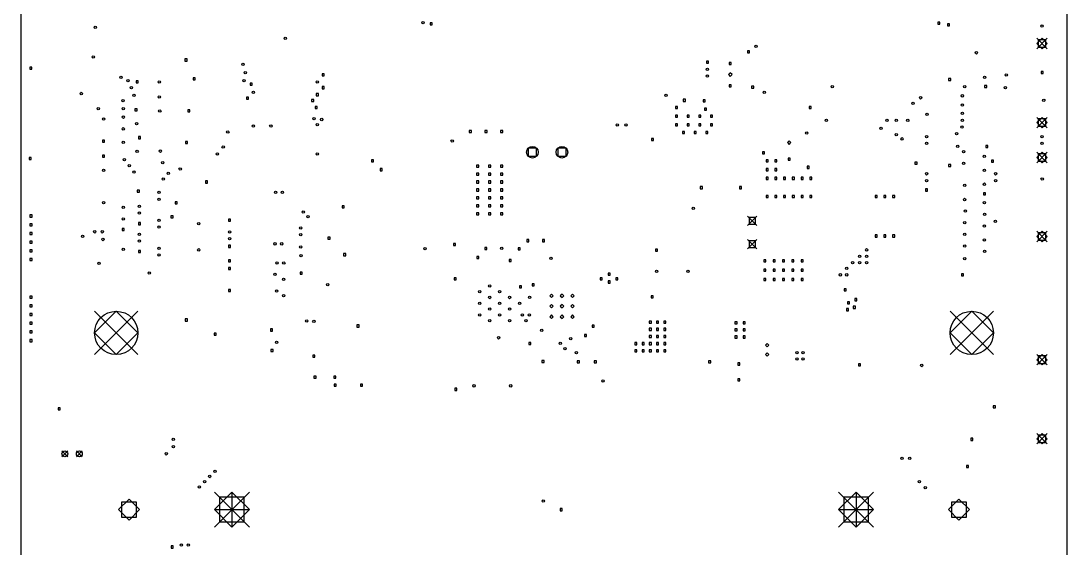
# Model space of a CAD drawing. Extents: x 56 to 177, y -369 to -58.
# Drawn here: x 60 to 150, y -193.8 to -148.5 of the extents above; entities that cross this region are included whole.
import ezdxf

# ---------------------------------------------------------------- set-up
doc = ezdxf.new("R2010")
doc.units = 0
doc.header["$MEASUREMENT"] = 0
doc.layers.add('BLACK', color=7, linetype='CONTINUOUS')

msp = doc.modelspace()

# ---------------------------------------------------------------- linework, layer by layer
at = {"layer": 'BLACK', "linetype": 'CONTINUOUS'}
for p, q in [((60, -58.5), (60, -232.8)), ((150, -232.8), (150, -64.2)), ((95.3898, -148.61), (95.2102, -148.61)), ((95.2102, -148.61), (95.2102, -148.79)), ((95.2102, -148.79), (95.3898, -148.79)), ((95.3898, -148.79), (95.3898, -148.61)), ((139.05, -148.56), (138.87, -148.56)), ((138.87, -148.56), (138.87, -148.74)), ((138.87, -148.74), (139.05, -148.74)), ((139.05, -148.74), (139.05, -148.56)), ((139.89, -148.71), (139.71, -148.71)), ((139.71, -148.71), (139.71, -148.89)), ((139.71, -148.89), (139.89, -148.89)), ((139.89, -148.89), (139.89, -148.71)), ((147.395, -149.95), (148.295, -150.85)), ((148.295, -149.95), (147.395, -150.85)), ((147.845, -149.95), (147.395, -150.4)), ((148.163, -150.082), (147.527, -150.082)), ((147.527, -150.082), (147.527, -150.718)), ((148.295, -150.4), (147.845, -149.95)), ((148.163, -150.718), (148.163, -150.082)), ((122.69, -151.019), (122.51, -151.019)), ((122.51, -151.019), (122.51, -151.198)), ((122.51, -151.198), (122.69, -151.198)), ((122.69, -151.198), (122.69, -151.019)), ((147.395, -150.4), (147.845, -150.85)), ((147.527, -150.718), (148.163, -150.718)), ((147.845, -150.85), (148.295, -150.4)), ((74.2898, -151.725), (74.1102, -151.725)), ((74.1102, -151.725), (74.1102, -151.905)), ((74.1102, -151.905), (74.2898, -151.905)), ((74.2898, -151.905), (74.2898, -151.725)), ((119.147, -151.913), (118.968, -151.913)), ((118.968, -151.913), (118.968, -152.092)), ((118.968, -152.092), (119.147, -152.092)), ((119.147, -152.092), (119.147, -151.913)), ((121.115, -152.03), (120.935, -152.03)), ((120.935, -152.03), (120.935, -152.21)), ((121.115, -152.21), (121.115, -152.03)), ((60.9438, -152.425), (60.7642, -152.425)), ((60.7642, -152.425), (60.7642, -152.605)), ((60.7642, -152.605), (60.9438, -152.605)), ((60.9438, -152.605), (60.9438, -152.425)), ((121.025, -152.925), (120.875, -153.075)), ((120.935, -152.21), (121.115, -152.21)), ((121.175, -153.075), (121.025, -152.925)), ((147.94, -152.81), (147.76, -152.81)), ((147.76, -152.81), (147.76, -152.99)), ((147.76, -152.99), (147.94, -152.99)), ((147.94, -152.99), (147.94, -152.81)), ((70.0898, -153.61), (69.9102, -153.61)), ((69.9102, -153.61), (69.9102, -153.79)), ((69.9102, -153.79), (70.0898, -153.79)), ((70.0898, -153.79), (70.0898, -153.61)), ((74.9898, -153.345), (74.8102, -153.345)), ((74.8102, -153.345), (74.8102, -153.525)), ((74.8102, -153.525), (74.9898, -153.525)), ((74.9898, -153.525), (74.9898, -153.345)), ((79.8898, -153.81), (79.7102, -153.81)), ((79.7102, -153.81), (79.7102, -153.99)), ((79.8898, -153.99), (79.8898, -153.81)), ((86.0898, -153.01), (85.9102, -153.01)), ((85.9102, -153.01), (85.9102, -153.19)), ((85.9102, -153.19), (86.0898, -153.19)), ((86.0898, -153.19), (86.0898, -153.01)), ((120.875, -153.075), (121.025, -153.225)), ((121.025, -153.225), (121.175, -153.075)), ((139.99, -153.41), (139.81, -153.41)), ((139.81, -153.41), (139.81, -153.59)), ((139.81, -153.59), (139.99, -153.59)), ((139.99, -153.59), (139.99, -153.41)), ((79.7102, -153.99), (79.8898, -153.99)), ((85.5898, -154.71), (85.4102, -154.71)), ((85.4102, -154.71), (85.4102, -154.89)), ((85.5898, -154.89), (85.5898, -154.71)), ((86.0898, -154.11), (85.9102, -154.11)), ((85.9102, -154.11), (85.9102, -154.29)), ((85.9102, -154.29), (86.0898, -154.29)), ((86.0898, -154.29), (86.0898, -154.11)), ((121.115, -153.94), (120.935, -153.94)), ((120.935, -153.94), (120.935, -154.12)), ((120.935, -154.12), (121.115, -154.12)), ((121.115, -154.12), (121.115, -153.94)), ((123.04, -154.058), (122.86, -154.058)), ((122.86, -154.058), (122.86, -154.237)), ((122.86, -154.237), (123.04, -154.237)), ((123.04, -154.237), (123.04, -154.058)), ((143.09, -154.01), (142.91, -154.01)), ((142.91, -154.01), (142.91, -154.19)), ((142.91, -154.19), (143.09, -154.19)), ((143.09, -154.19), (143.09, -154.01)), ((79.5898, -155.01), (79.4102, -155.01)), ((79.4102, -155.01), (79.4102, -155.19)), ((79.4102, -155.19), (79.5898, -155.19)), ((79.5898, -155.19), (79.5898, -155.01)), ((85.1898, -155.21), (85.0102, -155.21)), ((85.0102, -155.21), (85.0102, -155.39)), ((85.0102, -155.39), (85.1898, -155.39)), ((85.1898, -155.39), (85.1898, -155.21)), ((85.4102, -154.89), (85.5898, -154.89)), ((117.165, -155.195), (116.985, -155.195)), ((116.985, -155.195), (116.985, -155.375)), ((116.985, -155.375), (117.165, -155.375)), ((117.165, -155.375), (117.165, -155.195)), ((118.865, -155.245), (118.685, -155.245)), ((118.685, -155.245), (118.685, -155.425)), ((118.685, -155.425), (118.865, -155.425)), ((118.865, -155.425), (118.865, -155.245)), ((69.9898, -156.01), (69.8102, -156.01)), ((69.8102, -156.01), (69.8102, -156.19)), ((69.8102, -156.19), (69.9898, -156.19)), ((69.9898, -156.19), (69.9898, -156.01)), ((74.5248, -156.11), (74.3452, -156.11)), ((74.3452, -156.11), (74.3452, -156.29)), ((74.3452, -156.29), (74.5248, -156.29)), ((74.5248, -156.29), (74.5248, -156.11)), ((85.4898, -155.81), (85.3102, -155.81)), ((85.3102, -155.81), (85.3102, -155.99)), ((85.3102, -155.99), (85.4898, -155.99)), ((85.4898, -155.99), (85.4898, -155.81)), ((116.49, -155.81), (116.31, -155.81)), ((116.31, -155.81), (116.31, -155.99)), ((116.31, -155.99), (116.49, -155.99)), ((116.49, -156.56), (116.31, -156.56)), ((116.31, -156.56), (116.31, -156.74)), ((116.49, -155.99), (116.49, -155.81)), ((116.49, -156.74), (116.49, -156.56)), ((117.49, -156.56), (117.31, -156.56)), ((117.31, -156.56), (117.31, -156.74)), ((117.49, -156.74), (117.49, -156.56)), ((118.49, -156.56), (118.31, -156.56)), ((118.31, -156.56), (118.31, -156.74)), ((118.49, -156.74), (118.49, -156.56)), ((118.99, -155.96), (118.81, -155.96)), ((118.81, -155.96), (118.81, -156.14)), ((118.81, -156.14), (118.99, -156.14)), ((118.99, -156.14), (118.99, -155.96)), ((119.49, -156.56), (119.31, -156.56)), ((119.31, -156.56), (119.31, -156.74)), ((119.49, -156.74), (119.49, -156.56)), ((127.977, -155.81), (127.798, -155.81)), ((127.798, -155.81), (127.798, -155.99)), ((127.798, -155.99), (127.977, -155.99)), ((127.977, -155.99), (127.977, -155.81)), ((116.31, -156.74), (116.49, -156.74)), ((116.49, -157.31), (116.31, -157.31)), ((116.31, -157.31), (116.31, -157.49)), ((116.31, -157.49), (116.49, -157.49)), ((116.49, -157.49), (116.49, -157.31)), ((117.31, -156.74), (117.49, -156.74)), ((117.49, -157.31), (117.31, -157.31)), ((117.31, -157.31), (117.31, -157.49)), ((117.31, -157.49), (117.49, -157.49)), ((117.49, -157.49), (117.49, -157.31)), ((118.31, -156.74), (118.49, -156.74)), ((118.49, -157.31), (118.31, -157.31)), ((118.31, -157.31), (118.31, -157.49)), ((118.31, -157.49), (118.49, -157.49)), ((118.49, -157.49), (118.49, -157.31)), ((119.31, -156.74), (119.49, -156.74)), ((119.49, -157.31), (119.31, -157.31)), ((119.31, -157.31), (119.31, -157.49)), ((119.31, -157.49), (119.49, -157.49)), ((119.49, -157.49), (119.49, -157.31)), ((147.395, -156.75), (148.295, -157.65)), ((148.295, -156.75), (147.395, -157.65)), ((147.845, -156.75), (147.395, -157.2)), ((147.395, -157.2), (147.845, -157.65)), ((148.163, -156.882), (147.527, -156.882)), ((147.527, -156.882), (147.527, -157.518)), ((148.295, -157.2), (147.845, -156.75)), ((147.845, -157.65), (148.295, -157.2)), ((148.163, -157.518), (148.163, -156.882)), ((98.7498, -157.882), (98.5702, -157.882)), ((98.5702, -157.882), (98.5702, -158.061)), ((98.5702, -158.061), (98.7498, -158.061)), ((98.7498, -158.061), (98.7498, -157.882)), ((100.1, -157.882), (99.9202, -157.882)), ((99.9202, -157.882), (99.9202, -158.061)), ((99.9202, -158.061), (100.1, -158.061)), ((100.1, -158.061), (100.1, -157.882)), ((101.45, -157.882), (101.27, -157.882)), ((101.27, -157.882), (101.27, -158.061)), ((101.27, -158.061), (101.45, -158.061)), ((101.45, -158.061), (101.45, -157.882)), ((117.09, -157.96), (116.91, -157.96)), ((116.91, -157.96), (116.91, -158.14)), ((116.91, -158.14), (117.09, -158.14)), ((117.09, -158.14), (117.09, -157.96)), ((118.09, -157.96), (117.91, -157.96)), ((117.91, -157.96), (117.91, -158.14)), ((117.91, -158.14), (118.09, -158.14)), ((118.09, -158.14), (118.09, -157.96)), ((119.09, -157.96), (118.91, -157.96)), ((118.91, -157.96), (118.91, -158.14)), ((118.91, -158.14), (119.09, -158.14)), ((119.09, -158.14), (119.09, -157.96)), ((147.527, -157.518), (148.163, -157.518)), ((67.1998, -158.71), (67.0202, -158.71)), ((67.0202, -158.71), (67.0202, -158.89)), ((67.0202, -158.89), (67.1998, -158.89)), ((67.1998, -158.89), (67.1998, -158.71)), ((70.2898, -158.41), (70.1102, -158.41)), ((70.1102, -158.41), (70.1102, -158.59)), ((70.1102, -158.59), (70.2898, -158.59)), ((70.2898, -158.59), (70.2898, -158.41)), ((74.3428, -158.823), (74.1632, -158.823)), ((74.1632, -158.823), (74.1632, -159.003)), ((74.1632, -159.003), (74.3428, -159.003)), ((74.3428, -159.003), (74.3428, -158.823)), ((114.427, -158.577), (114.247, -158.577)), ((114.247, -158.577), (114.247, -158.757)), ((114.247, -158.757), (114.427, -158.757)), ((114.427, -158.757), (114.427, -158.577)), ((126.097, -158.776), (125.947, -158.926)), ((125.947, -158.926), (126.097, -159.076)), ((126.247, -158.926), (126.097, -158.776)), ((126.097, -159.076), (126.247, -158.926)), ((143.19, -159.167), (143.01, -159.167)), ((143.01, -159.167), (143.01, -159.346)), ((143.19, -159.346), (143.19, -159.167)), ((60.8898, -160.195), (60.7102, -160.195)), ((60.7102, -160.195), (60.7102, -160.375)), ((60.8898, -160.375), (60.8898, -160.195)), ((67.1998, -160.01), (67.0202, -160.01)), ((67.0202, -160.01), (67.0202, -160.19)), ((67.0202, -160.19), (67.1998, -160.19)), ((67.1998, -160.19), (67.1998, -160.01)), ((104.359, -159.396), (103.652, -159.396)), ((103.652, -159.396), (103.652, -160.104)), ((103.652, -160.104), (104.359, -160.104)), ((104.359, -160.104), (104.359, -159.396)), ((106.899, -159.396), (106.192, -159.396)), ((106.192, -159.396), (106.192, -160.104)), ((106.192, -160.104), (106.899, -160.104)), ((106.899, -160.104), (106.899, -159.396)), ((123.965, -159.723), (123.785, -159.723)), ((123.785, -159.723), (123.785, -159.902)), ((123.785, -159.902), (123.965, -159.902)), ((123.965, -159.902), (123.965, -159.723)), ((143.01, -159.346), (143.19, -159.346)), ((147.395, -159.75), (148.295, -160.65)), ((148.295, -159.75), (147.395, -160.65)), ((147.845, -159.75), (147.395, -160.2)), ((147.395, -160.2), (147.845, -160.65)), ((148.163, -159.882), (147.527, -159.882)), ((147.527, -159.882), (147.527, -160.518)), ((148.295, -160.2), (147.845, -159.75)), ((147.845, -160.65), (148.295, -160.2)), ((148.163, -160.518), (148.163, -159.882)), ((60.7102, -160.375), (60.8898, -160.375)), ((90.3398, -160.41), (90.1602, -160.41)), ((90.1602, -160.41), (90.1602, -160.59)), ((90.1602, -160.59), (90.3398, -160.59)), ((90.3398, -160.59), (90.3398, -160.41)), ((99.3851, -160.86), (99.2055, -160.86)), ((99.2055, -160.86), (99.2055, -161.04)), ((99.2055, -161.04), (99.3851, -161.04)), ((99.3851, -161.04), (99.3851, -160.86)), ((100.417, -160.86), (100.238, -160.86)), ((100.238, -160.86), (100.238, -161.04)), ((100.238, -161.04), (100.417, -161.04)), ((100.417, -161.04), (100.417, -160.86)), ((101.45, -160.86), (101.27, -160.86)), ((101.27, -160.86), (101.27, -161.04)), ((101.27, -161.04), (101.45, -161.04)), ((101.45, -161.04), (101.45, -160.86)), ((124.29, -160.41), (124.11, -160.41)), ((124.11, -160.41), (124.11, -160.59)), ((124.11, -160.59), (124.29, -160.59)), ((124.29, -160.59), (124.29, -160.41)), ((125.04, -160.41), (124.86, -160.41)), ((124.86, -160.41), (124.86, -160.59)), ((124.86, -160.59), (125.04, -160.59)), ((125.04, -160.59), (125.04, -160.41)), ((126.187, -160.261), (126.007, -160.261)), ((126.007, -160.261), (126.007, -160.441)), ((126.007, -160.441), (126.187, -160.441)), ((126.187, -160.441), (126.187, -160.261)), ((127.807, -160.961), (127.627, -160.961)), ((127.627, -160.961), (127.627, -161.141)), ((127.807, -161.141), (127.807, -160.961)), ((137.09, -160.61), (136.91, -160.61)), ((136.91, -160.61), (136.91, -160.79)), ((136.91, -160.79), (137.09, -160.79)), ((137.09, -160.79), (137.09, -160.61)), ((139.99, -160.81), (139.81, -160.81)), ((139.81, -160.81), (139.81, -160.99)), ((139.81, -160.99), (139.99, -160.99)), ((139.99, -160.99), (139.99, -160.81)), ((143.68, -160.43), (143.5, -160.43)), ((143.5, -160.43), (143.5, -160.61)), ((143.5, -160.61), (143.68, -160.61)), ((143.68, -160.61), (143.68, -160.43)), ((147.527, -160.518), (148.163, -160.518)), ((91.0898, -161.16), (90.9102, -161.16)), ((90.9102, -161.16), (90.9102, -161.34)), ((90.9102, -161.34), (91.0898, -161.34)), ((91.0898, -161.34), (91.0898, -161.16)), ((99.3851, -161.544), (99.2055, -161.544)), ((99.2055, -161.544), (99.2055, -161.723)), ((99.2055, -161.723), (99.3851, -161.723)), ((99.3851, -161.723), (99.3851, -161.544)), ((100.417, -161.544), (100.238, -161.544)), ((100.238, -161.544), (100.238, -161.723)), ((100.238, -161.723), (100.417, -161.723)), ((100.417, -161.723), (100.417, -161.544)), ((101.45, -161.544), (101.27, -161.544)), ((101.27, -161.544), (101.27, -161.723)), ((101.27, -161.723), (101.45, -161.723)), ((101.45, -161.723), (101.45, -161.544)), ((124.29, -161.16), (124.11, -161.16)), ((124.11, -161.16), (124.11, -161.34)), ((124.11, -161.34), (124.29, -161.34)), ((124.29, -161.91), (124.11, -161.91)), ((124.11, -161.91), (124.11, -162.09)), ((124.29, -161.91), (124.11, -161.91)), ((124.11, -161.91), (124.11, -162.09)), ((124.29, -161.34), (124.29, -161.16)), ((124.29, -162.09), (124.29, -161.91)), ((124.29, -162.09), (124.29, -161.91)), ((125.04, -161.16), (124.86, -161.16)), ((124.86, -161.16), (124.86, -161.34)), ((124.86, -161.34), (125.04, -161.34)), ((125.04, -161.91), (124.86, -161.91)), ((124.86, -161.91), (124.86, -162.09)), ((125.04, -161.91), (124.86, -161.91)), ((124.86, -161.91), (124.86, -162.09)), ((125.04, -161.34), (125.04, -161.16)), ((125.04, -162.09), (125.04, -161.91)), ((125.04, -162.09), (125.04, -161.91)), ((125.79, -161.91), (125.61, -161.91)), ((125.61, -161.91), (125.61, -162.09)), ((125.79, -162.09), (125.79, -161.91)), ((126.54, -161.91), (126.36, -161.91)), ((126.36, -161.91), (126.36, -162.09)), ((126.54, -162.09), (126.54, -161.91)), ((127.29, -161.91), (127.11, -161.91)), ((127.11, -161.91), (127.11, -162.09)), ((127.29, -162.09), (127.29, -161.91)), ((127.627, -161.141), (127.807, -161.141)), ((128.04, -161.91), (127.86, -161.91)), ((127.86, -161.91), (127.86, -162.09)), ((128.04, -162.09), (128.04, -161.91)), ((76.0648, -162.225), (75.8852, -162.225)), ((75.8852, -162.225), (75.8852, -162.405)), ((75.8852, -162.405), (76.0648, -162.405)), ((76.0648, -162.405), (76.0648, -162.225)), ((99.3851, -162.227), (99.2055, -162.227)), ((99.2055, -162.227), (99.2055, -162.406)), ((99.2055, -162.406), (99.3851, -162.406)), ((99.3851, -162.406), (99.3851, -162.227)), ((100.417, -162.227), (100.238, -162.227)), ((100.238, -162.227), (100.238, -162.406)), ((100.238, -162.406), (100.417, -162.406)), ((100.417, -162.406), (100.417, -162.227)), ((101.45, -162.227), (101.27, -162.227)), ((101.27, -162.227), (101.27, -162.406)), ((101.27, -162.406), (101.45, -162.406)), ((101.45, -162.406), (101.45, -162.227)), ((118.627, -162.71), (118.447, -162.71)), ((118.447, -162.71), (118.447, -162.89)), ((118.447, -162.89), (118.627, -162.89)), ((118.627, -162.89), (118.627, -162.71)), ((121.99, -162.71), (121.81, -162.71)), ((121.81, -162.71), (121.81, -162.89)), ((121.81, -162.89), (121.99, -162.89)), ((121.99, -162.89), (121.99, -162.71)), ((124.11, -162.09), (124.29, -162.09)), ((124.11, -162.09), (124.29, -162.09)), ((124.86, -162.09), (125.04, -162.09)), ((124.86, -162.09), (125.04, -162.09)), ((125.61, -162.09), (125.79, -162.09)), ((126.36, -162.09), (126.54, -162.09)), ((127.11, -162.09), (127.29, -162.09)), ((127.86, -162.09), (128.04, -162.09)), ((70.1898, -163.01), (70.0102, -163.01)), ((70.0102, -163.01), (70.0102, -163.19)), ((70.0102, -163.19), (70.1898, -163.19)), ((70.1898, -163.19), (70.1898, -163.01)), ((99.3851, -162.91), (99.2055, -162.91)), ((99.2055, -162.91), (99.2055, -163.09)), ((99.2055, -163.09), (99.3851, -163.09)), ((99.3851, -163.594), (99.2055, -163.594)), ((99.2055, -163.594), (99.2055, -163.773)), ((99.2055, -163.773), (99.3851, -163.773)), ((99.3851, -163.09), (99.3851, -162.91)), ((99.3851, -163.773), (99.3851, -163.594)), ((100.417, -162.91), (100.238, -162.91)), ((100.238, -162.91), (100.238, -163.09)), ((100.238, -163.09), (100.417, -163.09)), ((100.417, -163.594), (100.238, -163.594)), ((100.238, -163.594), (100.238, -163.773)), ((100.238, -163.773), (100.417, -163.773)), ((100.417, -163.09), (100.417, -162.91)), ((100.417, -163.773), (100.417, -163.594)), ((101.45, -162.91), (101.27, -162.91)), ((101.27, -162.91), (101.27, -163.09)), ((101.27, -163.09), (101.45, -163.09)), ((101.45, -163.594), (101.27, -163.594)), ((101.27, -163.594), (101.27, -163.773)), ((101.27, -163.773), (101.45, -163.773)), ((101.45, -163.09), (101.45, -162.91)), ((101.45, -163.773), (101.45, -163.594)), ((124.29, -163.472), (124.11, -163.472)), ((124.11, -163.472), (124.11, -163.651)), ((124.11, -163.651), (124.29, -163.651)), ((124.29, -163.651), (124.29, -163.472)), ((125.04, -163.472), (124.86, -163.472)), ((124.86, -163.472), (124.86, -163.651)), ((124.86, -163.651), (125.04, -163.651)), ((125.04, -163.651), (125.04, -163.472)), ((125.79, -163.472), (125.61, -163.472)), ((125.61, -163.472), (125.61, -163.651)), ((125.61, -163.651), (125.79, -163.651)), ((125.79, -163.651), (125.79, -163.472)), ((126.54, -163.472), (126.36, -163.472)), ((126.36, -163.472), (126.36, -163.651)), ((126.36, -163.651), (126.54, -163.651)), ((126.54, -163.651), (126.54, -163.472)), ((127.29, -163.472), (127.11, -163.472)), ((127.11, -163.472), (127.11, -163.651)), ((127.11, -163.651), (127.29, -163.651)), ((127.29, -163.651), (127.29, -163.472)), ((128.04, -163.472), (127.86, -163.472)), ((127.86, -163.472), (127.86, -163.651)), ((127.86, -163.651), (128.04, -163.651)), ((128.04, -163.651), (128.04, -163.472)), ((133.672, -163.47), (133.493, -163.47)), ((133.493, -163.47), (133.493, -163.65)), ((133.493, -163.65), (133.672, -163.65)), ((133.672, -163.65), (133.672, -163.47)), ((134.422, -163.47), (134.243, -163.47)), ((134.243, -163.47), (134.243, -163.65)), ((134.243, -163.65), (134.422, -163.65)), ((134.422, -163.65), (134.422, -163.47)), ((135.172, -163.47), (134.993, -163.47)), ((134.993, -163.47), (134.993, -163.65)), ((134.993, -163.65), (135.172, -163.65)), ((135.172, -163.65), (135.172, -163.47)), ((137.99, -162.91), (137.81, -162.91)), ((137.81, -162.91), (137.81, -163.09)), ((137.81, -163.09), (137.99, -163.09)), ((137.99, -163.09), (137.99, -162.91)), ((142.99, -163.235), (142.81, -163.235)), ((142.81, -163.235), (142.81, -163.414)), ((142.81, -163.414), (142.99, -163.414)), ((142.99, -163.414), (142.99, -163.235)), ((73.4548, -164.01), (73.2752, -164.01)), ((73.2752, -164.01), (73.2752, -164.19)), ((73.2752, -164.19), (73.4548, -164.19)), ((73.4548, -164.19), (73.4548, -164.01)), ((87.8198, -164.35), (87.6402, -164.35)), ((87.6402, -164.35), (87.6402, -164.53)), ((87.6402, -164.53), (87.8198, -164.53)), ((87.8198, -164.53), (87.8198, -164.35)), ((99.3851, -164.277), (99.2055, -164.277)), ((99.2055, -164.277), (99.2055, -164.456)), ((99.2055, -164.456), (99.3851, -164.456)), ((99.3851, -164.456), (99.3851, -164.277)), ((100.417, -164.277), (100.238, -164.277)), ((100.238, -164.277), (100.238, -164.456)), ((100.238, -164.456), (100.417, -164.456)), ((100.417, -164.456), (100.417, -164.277)), ((101.45, -164.277), (101.27, -164.277)), ((101.27, -164.277), (101.27, -164.456)), ((101.27, -164.456), (101.45, -164.456)), ((101.45, -164.456), (101.45, -164.277)), ((60.9598, -165.148), (60.7802, -165.148)), ((60.7802, -165.148), (60.7802, -165.327)), ((60.7802, -165.327), (60.9598, -165.327)), ((60.9598, -165.327), (60.9598, -165.148)), ((73.0898, -165.21), (72.9102, -165.21)), ((72.9102, -165.21), (72.9102, -165.39)), ((72.9102, -165.39), (73.0898, -165.39)), ((73.0898, -165.39), (73.0898, -165.21)), ((78.0398, -165.51), (77.8602, -165.51)), ((77.8602, -165.51), (77.8602, -165.69)), ((78.0398, -165.69), (78.0398, -165.51)), ((99.3851, -164.96), (99.2055, -164.96)), ((99.2055, -164.96), (99.2055, -165.14)), ((99.2055, -165.14), (99.3851, -165.14)), ((99.3851, -165.14), (99.3851, -164.96)), ((100.417, -164.96), (100.238, -164.96)), ((100.238, -164.96), (100.238, -165.14)), ((100.238, -165.14), (100.417, -165.14)), ((100.417, -165.14), (100.417, -164.96)), ((101.45, -164.96), (101.27, -164.96)), ((101.27, -164.96), (101.27, -165.14)), ((101.27, -165.14), (101.45, -165.14)), ((101.45, -165.14), (101.45, -164.96)), ((122.52, -165.26), (123.32, -166.06)), ((123.32, -165.26), (122.52, -166.06)), ((123.203, -165.377), (122.637, -165.377)), ((122.637, -165.377), (122.637, -165.943)), ((123.203, -165.943), (123.203, -165.377)), ((60.9598, -165.898), (60.7802, -165.898)), ((60.7802, -165.898), (60.7802, -166.077)), ((60.7802, -166.077), (60.9598, -166.077)), ((60.9598, -166.077), (60.9598, -165.898)), ((68.8898, -166.31), (68.7102, -166.31)), ((68.7102, -166.31), (68.7102, -166.49)), ((68.7102, -166.49), (68.8898, -166.49)), ((68.8898, -166.49), (68.8898, -166.31)), ((70.2898, -165.81), (70.1102, -165.81)), ((70.1102, -165.81), (70.1102, -165.99)), ((70.1102, -165.99), (70.2898, -165.99)), ((70.2898, -165.99), (70.2898, -165.81)), ((77.8602, -165.69), (78.0398, -165.69)), ((122.637, -165.943), (123.203, -165.943)), ((60.9598, -166.648), (60.7802, -166.648)), ((60.7802, -166.648), (60.7802, -166.827)), ((60.7802, -166.827), (60.9598, -166.827)), ((60.9598, -167.398), (60.7802, -167.398)), ((60.7802, -167.398), (60.7802, -167.577)), ((60.9598, -166.827), (60.9598, -166.648)), ((60.9598, -167.577), (60.9598, -167.398)), ((86.5898, -167.06), (86.4102, -167.06)), ((86.4102, -167.06), (86.4102, -167.24)), ((86.4102, -167.24), (86.5898, -167.24)), ((86.5898, -167.24), (86.5898, -167.06)), ((103.69, -167.273), (103.51, -167.273)), ((103.51, -167.273), (103.51, -167.452)), ((103.69, -167.452), (103.69, -167.273)), ((105.04, -167.273), (104.86, -167.273)), ((104.86, -167.273), (104.86, -167.452)), ((105.04, -167.452), (105.04, -167.273)), ((122.52, -167.26), (123.32, -168.06)), ((123.32, -167.26), (122.52, -168.06)), ((123.203, -167.377), (122.637, -167.377)), ((122.637, -167.377), (122.637, -167.943)), ((123.203, -167.943), (123.203, -167.377)), ((133.672, -166.87), (133.493, -166.87)), ((133.493, -166.87), (133.493, -167.05)), ((133.493, -167.05), (133.672, -167.05)), ((133.672, -167.05), (133.672, -166.87)), ((134.422, -166.87), (134.243, -166.87)), ((134.243, -166.87), (134.243, -167.05)), ((134.243, -167.05), (134.422, -167.05)), ((134.422, -167.05), (134.422, -166.87)), ((135.172, -166.87), (134.993, -166.87)), ((134.993, -166.87), (134.993, -167.05)), ((134.993, -167.05), (135.172, -167.05)), ((135.172, -167.05), (135.172, -166.87)), ((147.395, -166.55), (148.295, -167.45)), ((148.295, -166.55), (147.395, -167.45)), ((147.845, -166.55), (147.395, -167)), ((147.395, -167), (147.845, -167.45)), ((148.163, -166.682), (147.527, -166.682)), ((147.527, -166.682), (147.527, -167.318)), ((147.527, -167.318), (148.163, -167.318)), ((148.295, -167), (147.845, -166.55)), ((147.845, -167.45), (148.295, -167)), ((148.163, -167.318), (148.163, -166.682)), ((60.7802, -167.577), (60.9598, -167.577)), ((60.9598, -168.148), (60.7802, -168.148)), ((60.7802, -168.148), (60.7802, -168.327)), ((60.9598, -168.327), (60.9598, -168.148)), ((70.2898, -168.21), (70.1102, -168.21)), ((70.1102, -168.21), (70.1102, -168.39)), ((70.2898, -168.39), (70.2898, -168.21)), ((78.0398, -167.76), (77.8602, -167.76)), ((77.8602, -167.76), (77.8602, -167.94)), ((77.8602, -167.94), (78.0398, -167.94)), ((78.0398, -167.94), (78.0398, -167.76)), ((97.3802, -167.61), (97.2006, -167.61)), ((97.2006, -167.61), (97.2006, -167.79)), ((97.2006, -167.79), (97.3802, -167.79)), ((97.3802, -167.79), (97.3802, -167.61)), ((100.09, -167.939), (99.9102, -167.939)), ((99.9102, -167.939), (99.9102, -168.118)), ((99.9102, -168.118), (100.09, -168.118)), ((100.09, -168.118), (100.09, -167.939)), ((102.96, -167.973), (102.78, -167.973)), ((102.78, -167.973), (102.78, -168.152)), ((102.78, -168.152), (102.96, -168.152)), ((102.96, -168.152), (102.96, -167.973)), ((103.51, -167.452), (103.69, -167.452)), ((104.86, -167.452), (105.04, -167.452)), ((114.777, -168.097), (114.597, -168.097)), ((114.597, -168.097), (114.597, -168.277)), ((114.597, -168.277), (114.777, -168.277)), ((114.777, -168.277), (114.777, -168.097)), ((122.637, -167.943), (123.203, -167.943)), ((60.7802, -168.327), (60.9598, -168.327)), ((60.9598, -168.898), (60.7802, -168.898)), ((60.7802, -168.898), (60.7802, -169.077)), ((60.7802, -169.077), (60.9598, -169.077)), ((60.9598, -169.077), (60.9598, -168.898)), ((70.1102, -168.39), (70.2898, -168.39)), ((78.0398, -169.01), (77.8602, -169.01)), ((77.8602, -169.01), (77.8602, -169.19)), ((77.8602, -169.19), (78.0398, -169.19)), ((78.0398, -169.19), (78.0398, -169.01)), ((87.9398, -168.473), (87.7602, -168.473)), ((87.7602, -168.473), (87.7602, -168.652)), ((87.7602, -168.652), (87.9398, -168.652)), ((87.9398, -168.652), (87.9398, -168.473)), ((99.3898, -168.71), (99.2102, -168.71)), ((99.2102, -168.71), (99.2102, -168.89)), ((99.2102, -168.89), (99.3898, -168.89)), ((99.3898, -168.89), (99.3898, -168.71)), ((102.175, -168.973), (101.995, -168.973)), ((101.995, -168.973), (101.995, -169.152)), ((101.995, -169.152), (102.175, -169.152)), ((102.175, -169.152), (102.175, -168.973)), ((124.09, -169.01), (123.91, -169.01)), ((123.91, -169.01), (123.91, -169.19)), ((123.91, -169.19), (124.09, -169.19)), ((124.09, -169.19), (124.09, -169.01)), ((124.89, -169.01), (124.71, -169.01)), ((124.71, -169.01), (124.71, -169.19)), ((124.71, -169.19), (124.89, -169.19)), ((124.89, -169.19), (124.89, -169.01)), ((125.69, -169.01), (125.51, -169.01)), ((125.51, -169.01), (125.51, -169.19)), ((125.51, -169.19), (125.69, -169.19)), ((125.69, -169.19), (125.69, -169.01)), ((126.49, -169.01), (126.31, -169.01)), ((126.31, -169.01), (126.31, -169.19)), ((126.31, -169.19), (126.49, -169.19)), ((126.49, -169.19), (126.49, -169.01)), ((127.29, -169.01), (127.11, -169.01)), ((127.11, -169.01), (127.11, -169.19)), ((127.11, -169.19), (127.29, -169.19)), ((127.29, -169.19), (127.29, -169.01)), ((78.0398, -169.66), (77.8602, -169.66)), ((77.8602, -169.66), (77.8602, -169.84)), ((77.8602, -169.84), (78.0398, -169.84)), ((78.0398, -169.84), (78.0398, -169.66)), ((84.1898, -170.06), (84.0102, -170.06)), ((84.0102, -170.06), (84.0102, -170.24)), ((84.1898, -170.24), (84.1898, -170.06)), ((124.09, -169.81), (123.91, -169.81)), ((123.91, -169.81), (123.91, -169.99)), ((123.91, -169.99), (124.09, -169.99)), ((124.09, -169.99), (124.09, -169.81)), ((124.89, -169.81), (124.71, -169.81)), ((124.71, -169.81), (124.71, -169.99)), ((124.71, -169.99), (124.89, -169.99)), ((124.89, -169.99), (124.89, -169.81)), ((125.69, -169.81), (125.51, -169.81)), ((125.51, -169.81), (125.51, -169.99)), ((125.51, -169.99), (125.69, -169.99)), ((125.69, -169.99), (125.69, -169.81)), ((126.49, -169.81), (126.31, -169.81)), ((126.31, -169.81), (126.31, -169.99)), ((126.31, -169.99), (126.49, -169.99)), ((126.49, -169.99), (126.49, -169.81)), ((127.29, -169.81), (127.11, -169.81)), ((127.11, -169.81), (127.11, -169.99)), ((127.11, -169.99), (127.29, -169.99)), ((127.29, -169.99), (127.29, -169.81)), ((84.0102, -170.24), (84.1898, -170.24)), ((97.4398, -170.56), (97.2602, -170.56)), ((97.2602, -170.56), (97.2602, -170.74)), ((97.2602, -170.74), (97.4398, -170.74)), ((97.4398, -170.74), (97.4398, -170.56)), ((110.015, -170.56), (109.835, -170.56)), ((109.835, -170.56), (109.835, -170.74)), ((109.835, -170.74), (110.015, -170.74)), ((110.015, -170.74), (110.015, -170.56)), ((110.69, -170.155), (110.51, -170.155)), ((110.51, -170.155), (110.51, -170.335)), ((110.51, -170.335), (110.69, -170.335)), ((110.69, -170.83), (110.51, -170.83)), ((110.51, -170.83), (110.51, -171.01)), ((110.69, -170.335), (110.69, -170.155)), ((110.69, -171.01), (110.69, -170.83)), ((111.365, -170.56), (111.185, -170.56)), ((111.185, -170.56), (111.185, -170.74)), ((111.185, -170.74), (111.365, -170.74)), ((111.365, -170.74), (111.365, -170.56)), ((124.09, -170.61), (123.91, -170.61)), ((123.91, -170.61), (123.91, -170.79)), ((123.91, -170.79), (124.09, -170.79)), ((124.09, -170.79), (124.09, -170.61)), ((124.89, -170.61), (124.71, -170.61)), ((124.71, -170.61), (124.71, -170.79)), ((124.71, -170.79), (124.89, -170.79)), ((124.89, -170.79), (124.89, -170.61)), ((125.69, -170.61), (125.51, -170.61)), ((125.51, -170.61), (125.51, -170.79)), ((125.51, -170.79), (125.69, -170.79)), ((125.69, -170.79), (125.69, -170.61)), ((126.49, -170.61), (126.31, -170.61)), ((126.31, -170.61), (126.31, -170.79)), ((126.31, -170.79), (126.49, -170.79)), ((126.49, -170.79), (126.49, -170.61)), ((127.29, -170.61), (127.11, -170.61)), ((127.11, -170.61), (127.11, -170.79)), ((127.11, -170.79), (127.29, -170.79)), ((127.29, -170.79), (127.29, -170.61)), ((141.09, -170.21), (140.91, -170.21)), ((140.91, -170.21), (140.91, -170.39)), ((140.91, -170.39), (141.09, -170.39)), ((141.09, -170.39), (141.09, -170.21)), ((78.0398, -171.56), (77.8602, -171.56)), ((77.8602, -171.56), (77.8602, -171.74)), ((77.8602, -171.74), (78.0398, -171.74)), ((78.0398, -171.74), (78.0398, -171.56)), ((103.07, -171.248), (102.89, -171.248)), ((102.89, -171.248), (102.89, -171.427)), ((102.89, -171.427), (103.07, -171.427)), ((103.07, -171.427), (103.07, -171.248)), ((104.165, -171.065), (103.985, -171.065)), ((103.985, -171.065), (103.985, -171.245)), ((103.985, -171.245), (104.165, -171.245)), ((104.165, -171.245), (104.165, -171.065)), ((110.51, -171.01), (110.69, -171.01)), ((130.99, -171.51), (130.81, -171.51)), ((130.81, -171.51), (130.81, -171.69)), ((130.81, -171.69), (130.99, -171.69)), ((130.99, -171.69), (130.99, -171.51)), ((60.9598, -172.123), (60.7802, -172.123)), ((60.7802, -172.123), (60.7802, -172.302)), ((60.7802, -172.302), (60.9598, -172.302)), ((60.9598, -172.302), (60.9598, -172.123)), ((105.65, -171.95), (105.5, -172.1)), ((105.5, -172.1), (105.65, -172.25)), ((105.8, -172.1), (105.65, -171.95)), ((105.65, -172.25), (105.8, -172.1)), ((106.55, -171.95), (106.4, -172.1)), ((106.4, -172.1), (106.55, -172.25)), ((106.7, -172.1), (106.55, -171.95)), ((106.55, -172.25), (106.7, -172.1)), ((107.45, -171.95), (107.3, -172.1)), ((107.3, -172.1), (107.45, -172.25)), ((107.6, -172.1), (107.45, -171.95)), ((107.45, -172.25), (107.6, -172.1)), ((114.39, -172.11), (114.21, -172.11)), ((114.21, -172.11), (114.21, -172.29)), ((114.21, -172.29), (114.39, -172.29)), ((114.39, -172.29), (114.39, -172.11)), ((131.29, -172.61), (131.11, -172.61)), ((131.11, -172.61), (131.11, -172.79)), ((131.11, -172.79), (131.29, -172.79)), ((131.29, -172.79), (131.29, -172.61)), ((131.915, -172.348), (131.735, -172.348)), ((131.735, -172.348), (131.735, -172.527)), ((131.735, -172.527), (131.915, -172.527)), ((131.915, -172.527), (131.915, -172.348)), ((60.9598, -172.873), (60.7802, -172.873)), ((60.7802, -172.873), (60.7802, -173.052)), ((60.7802, -173.052), (60.9598, -173.052)), ((60.9598, -173.623), (60.7802, -173.623)), ((60.7802, -173.623), (60.7802, -173.802)), ((60.9598, -173.052), (60.9598, -172.873)), ((60.9598, -173.802), (60.9598, -173.623)), ((66.335, -173.435), (70.065, -177.165)), ((70.065, -173.435), (66.335, -177.165)), ((68.2, -173.435), (66.335, -175.3)), ((70.065, -175.3), (68.2, -173.435)), ((105.65, -172.85), (105.5, -173)), ((105.5, -173), (105.65, -173.15)), ((105.8, -173), (105.65, -172.85)), ((105.65, -173.15), (105.8, -173)), ((106.55, -172.85), (106.4, -173)), ((106.4, -173), (106.55, -173.15)), ((106.7, -173), (106.55, -172.85)), ((106.55, -173.15), (106.7, -173)), ((107.45, -172.85), (107.3, -173)), ((107.3, -173), (107.45, -173.15)), ((107.6, -173), (107.45, -172.85)), ((107.45, -173.15), (107.6, -173)), ((131.19, -173.21), (131.01, -173.21)), ((131.01, -173.21), (131.01, -173.39)), ((131.01, -173.39), (131.19, -173.39)), ((131.19, -173.39), (131.19, -173.21)), ((131.788, -173.008), (131.608, -173.008)), ((131.608, -173.008), (131.608, -173.188)), ((131.608, -173.188), (131.788, -173.188)), ((131.788, -173.188), (131.788, -173.008)), ((139.935, -173.435), (143.665, -177.165)), ((143.665, -173.435), (139.935, -177.165)), ((141.8, -173.435), (139.935, -175.3)), ((143.665, -175.3), (141.8, -173.435)), ((60.7802, -173.802), (60.9598, -173.802)), ((60.9598, -174.373), (60.7802, -174.373)), ((60.7802, -174.373), (60.7802, -174.552)), ((60.7802, -174.552), (60.9598, -174.552)), ((60.9598, -174.552), (60.9598, -174.373)), ((74.3214, -174.098), (74.1418, -174.098)), ((74.1418, -174.098), (74.1418, -174.277)), ((74.1418, -174.277), (74.3214, -174.277)), ((74.3214, -174.277), (74.3214, -174.098)), ((105.65, -173.75), (105.5, -173.9)), ((105.5, -173.9), (105.65, -174.05)), ((105.8, -173.9), (105.65, -173.75)), ((105.65, -174.05), (105.8, -173.9)), ((106.55, -173.75), (106.4, -173.9)), ((106.4, -173.9), (106.55, -174.05)), ((106.7, -173.9), (106.55, -173.75)), ((106.55, -174.05), (106.7, -173.9)), ((107.45, -173.75), (107.3, -173.9)), ((107.3, -173.9), (107.45, -174.05)), ((107.6, -173.9), (107.45, -173.75)), ((107.45, -174.05), (107.6, -173.9)), ((114.235, -174.275), (114.055, -174.275)), ((114.055, -174.275), (114.055, -174.455)), ((114.055, -174.455), (114.235, -174.455)), ((114.235, -174.455), (114.235, -174.275)), ((114.855, -174.275), (114.675, -174.275)), ((114.675, -174.275), (114.675, -174.455)), ((114.675, -174.455), (114.855, -174.455)), ((114.855, -174.455), (114.855, -174.275)), ((115.475, -174.275), (115.295, -174.275)), ((115.295, -174.275), (115.295, -174.455)), ((115.295, -174.455), (115.475, -174.455)), ((115.475, -174.455), (115.475, -174.275)), ((121.605, -174.335), (121.425, -174.335)), ((121.425, -174.335), (121.425, -174.515)), ((121.425, -174.515), (121.605, -174.515)), ((121.605, -174.515), (121.605, -174.335)), ((122.305, -174.335), (122.125, -174.335)), ((122.125, -174.335), (122.125, -174.515)), ((122.125, -174.515), (122.305, -174.515)), ((122.305, -174.515), (122.305, -174.335)), ((60.9598, -175.123), (60.7802, -175.123)), ((60.7802, -175.123), (60.7802, -175.302)), ((60.7802, -175.302), (60.9598, -175.302)), ((60.9598, -175.302), (60.9598, -175.123)), ((66.335, -175.3), (68.2, -177.165)), ((68.2, -177.165), (70.065, -175.3)), ((76.8023, -175.323), (76.6227, -175.323)), ((76.6227, -175.323), (76.6227, -175.502)), ((76.8023, -175.502), (76.8023, -175.323)), ((81.6398, -174.96), (81.4602, -174.96)), ((81.4602, -174.96), (81.4602, -175.14)), ((81.4602, -175.14), (81.6398, -175.14)), ((81.6398, -175.14), (81.6398, -174.96)), ((89.0898, -174.61), (88.9102, -174.61)), ((88.9102, -174.61), (88.9102, -174.79)), ((88.9102, -174.79), (89.0898, -174.79)), ((89.0898, -174.79), (89.0898, -174.61)), ((108.655, -175.423), (108.475, -175.423)), ((108.475, -175.423), (108.475, -175.602)), ((108.655, -175.602), (108.655, -175.423)), ((109.33, -174.63), (109.15, -174.63)), ((109.15, -174.63), (109.15, -174.81)), ((109.15, -174.81), (109.33, -174.81)), ((109.33, -174.81), (109.33, -174.63)), ((114.235, -174.895), (114.055, -174.895)), ((114.055, -174.895), (114.055, -175.075)), ((114.055, -175.075), (114.235, -175.075)), ((114.235, -175.075), (114.235, -174.895)), ((114.855, -174.895), (114.675, -174.895)), ((114.675, -174.895), (114.675, -175.075)), ((114.675, -175.075), (114.855, -175.075)), ((114.855, -175.075), (114.855, -174.895)), ((115.475, -174.895), (115.295, -174.895)), ((115.295, -174.895), (115.295, -175.075)), ((115.295, -175.075), (115.475, -175.075)), ((115.475, -175.075), (115.475, -174.895)), ((121.605, -174.948), (121.425, -174.948)), ((121.425, -174.948), (121.425, -175.127)), ((121.425, -175.127), (121.605, -175.127)), ((121.605, -175.127), (121.605, -174.948)), ((122.305, -174.948), (122.125, -174.948)), ((122.125, -174.948), (122.125, -175.127)), ((122.125, -175.127), (122.305, -175.127)), ((122.305, -175.127), (122.305, -174.948)), ((139.935, -175.3), (141.8, -177.165)), ((141.8, -177.165), (143.665, -175.3)), ((60.9598, -175.873), (60.7802, -175.873)), ((60.7802, -175.873), (60.7802, -176.052)), ((60.7802, -176.052), (60.9598, -176.052)), ((60.9598, -176.052), (60.9598, -175.873)), ((76.6227, -175.502), (76.8023, -175.502)), ((103.867, -176.11), (103.688, -176.11)), ((103.688, -176.11), (103.688, -176.29)), ((103.688, -176.29), (103.867, -176.29)), ((103.867, -176.29), (103.867, -176.11)), ((108.475, -175.602), (108.655, -175.602)), ((112.995, -176.135), (112.815, -176.135)), ((112.815, -176.135), (112.815, -176.315)), ((112.815, -176.315), (112.995, -176.315)), ((112.995, -176.315), (112.995, -176.135)), ((113.615, -176.135), (113.435, -176.135)), ((113.435, -176.135), (113.435, -176.315)), ((113.435, -176.315), (113.615, -176.315)), ((113.615, -176.315), (113.615, -176.135)), ((114.235, -175.515), (114.055, -175.515)), ((114.055, -175.515), (114.055, -175.695)), ((114.055, -175.695), (114.235, -175.695)), ((114.235, -176.135), (114.055, -176.135)), ((114.055, -176.135), (114.055, -176.315)), ((114.055, -176.315), (114.235, -176.315)), ((114.235, -175.695), (114.235, -175.515)), ((114.235, -176.315), (114.235, -176.135)), ((114.855, -175.515), (114.675, -175.515)), ((114.675, -175.515), (114.675, -175.695)), ((114.675, -175.695), (114.855, -175.695)), ((114.855, -176.135), (114.675, -176.135)), ((114.675, -176.135), (114.675, -176.315)), ((114.675, -176.315), (114.855, -176.315)), ((114.855, -175.695), (114.855, -175.515)), ((114.855, -176.315), (114.855, -176.135)), ((115.475, -175.515), (115.295, -175.515)), ((115.295, -175.515), (115.295, -175.695)), ((115.295, -175.695), (115.475, -175.695)), ((115.475, -176.135), (115.295, -176.135)), ((115.295, -176.135), (115.295, -176.315)), ((115.295, -176.315), (115.475, -176.315)), ((115.475, -175.695), (115.475, -175.515)), ((115.475, -176.315), (115.475, -176.135)), ((121.605, -175.56), (121.425, -175.56)), ((121.425, -175.56), (121.425, -175.74)), ((121.425, -175.74), (121.605, -175.74)), ((121.605, -175.74), (121.605, -175.56)), ((122.305, -175.56), (122.125, -175.56)), ((122.125, -175.56), (122.125, -175.74)), ((122.125, -175.74), (122.305, -175.74)), ((122.305, -175.74), (122.305, -175.56)), ((124.2, -176.2), (124.05, -176.35)), ((124.05, -176.35), (124.2, -176.5)), ((124.35, -176.35), (124.2, -176.2)), ((124.2, -176.5), (124.35, -176.35)), ((81.6898, -176.71), (81.5102, -176.71)), ((81.5102, -176.71), (81.5102, -176.89)), ((81.5102, -176.89), (81.6898, -176.89)), ((81.6898, -176.89), (81.6898, -176.71)), ((85.2898, -177.198), (85.1102, -177.198)), ((85.1102, -177.198), (85.1102, -177.377)), ((85.2898, -177.377), (85.2898, -177.198)), ((112.995, -176.755), (112.815, -176.755)), ((112.815, -176.755), (112.815, -176.935)), ((112.815, -176.935), (112.995, -176.935)), ((112.995, -176.935), (112.995, -176.755)), ((113.615, -176.755), (113.435, -176.755)), ((113.435, -176.755), (113.435, -176.935)), ((113.435, -176.935), (113.615, -176.935)), ((113.615, -176.935), (113.615, -176.755)), ((114.235, -176.755), (114.055, -176.755)), ((114.055, -176.755), (114.055, -176.935)), ((114.055, -176.935), (114.235, -176.935)), ((114.235, -176.935), (114.235, -176.755)), ((114.855, -176.755), (114.675, -176.755)), ((114.675, -176.755), (114.675, -176.935)), ((114.675, -176.935), (114.855, -176.935)), ((114.855, -176.935), (114.855, -176.755)), ((115.475, -176.755), (115.295, -176.755)), ((115.295, -176.755), (115.295, -176.935)), ((115.295, -176.935), (115.475, -176.935)), ((115.475, -176.935), (115.475, -176.755)), ((124.2, -177), (124.05, -177.15)), ((124.05, -177.15), (124.2, -177.3)), ((124.35, -177.15), (124.2, -177)), ((124.2, -177.3), (124.35, -177.15)), ((147.395, -177.15), (148.295, -178.05)), ((148.295, -177.15), (147.395, -178.05)), ((147.845, -177.15), (147.395, -177.6)), ((148.163, -177.282), (147.527, -177.282)), ((147.527, -177.282), (147.527, -177.918)), ((148.295, -177.6), (147.845, -177.15)), ((148.163, -177.918), (148.163, -177.282)), ((85.1102, -177.377), (85.2898, -177.377)), ((105.005, -177.66), (104.825, -177.66)), ((104.825, -177.66), (104.825, -177.84)), ((104.825, -177.84), (105.005, -177.84)), ((105.005, -177.84), (105.005, -177.66)), ((108.045, -177.698), (107.865, -177.698)), ((107.865, -177.698), (107.865, -177.877)), ((107.865, -177.877), (108.045, -177.877)), ((108.045, -177.877), (108.045, -177.698)), ((109.505, -177.698), (109.325, -177.698)), ((109.325, -177.698), (109.325, -177.877)), ((109.325, -177.877), (109.505, -177.877)), ((109.505, -177.877), (109.505, -177.698)), ((119.34, -177.698), (119.16, -177.698)), ((119.16, -177.698), (119.16, -177.877)), ((119.16, -177.877), (119.34, -177.877)), ((119.34, -177.877), (119.34, -177.698)), ((121.855, -177.885), (121.675, -177.885)), ((121.675, -177.885), (121.675, -178.065)), ((121.675, -178.065), (121.855, -178.065)), ((121.855, -178.065), (121.855, -177.885)), ((132.24, -177.96), (132.06, -177.96)), ((132.06, -177.96), (132.06, -178.14)), ((132.06, -178.14), (132.24, -178.14)), ((132.24, -178.14), (132.24, -177.96)), ((147.395, -177.6), (147.845, -178.05)), ((147.527, -177.918), (148.163, -177.918)), ((147.845, -178.05), (148.295, -177.6)), ((85.3898, -179.01), (85.2102, -179.01)), ((85.2102, -179.01), (85.2102, -179.19)), ((85.3898, -179.19), (85.3898, -179.01)), ((87.0898, -179.01), (86.9102, -179.01)), ((86.9102, -179.01), (86.9102, -179.19)), ((87.0898, -179.19), (87.0898, -179.01)), ((85.2102, -179.19), (85.3898, -179.19)), ((86.9102, -179.19), (87.0898, -179.19)), ((87.1198, -179.71), (86.9402, -179.71)), ((86.9402, -179.71), (86.9402, -179.89)), ((86.9402, -179.89), (87.1198, -179.89)), ((87.1198, -179.89), (87.1198, -179.71)), ((89.3898, -179.71), (89.2102, -179.71)), ((89.2102, -179.71), (89.2102, -179.89)), ((89.2102, -179.89), (89.3898, -179.89)), ((89.3898, -179.89), (89.3898, -179.71)), ((121.855, -179.235), (121.675, -179.235)), ((121.675, -179.235), (121.675, -179.415)), ((121.675, -179.415), (121.855, -179.415)), ((121.855, -179.415), (121.855, -179.235)), ((97.5023, -180.06), (97.3227, -180.06)), ((97.3227, -180.06), (97.3227, -180.24)), ((97.3227, -180.24), (97.5023, -180.24)), ((97.5023, -180.24), (97.5023, -180.06)), ((63.3898, -181.735), (63.2102, -181.735)), ((63.2102, -181.735), (63.2102, -181.915)), ((63.3898, -181.915), (63.3898, -181.735)), ((143.83, -181.56), (143.65, -181.56)), ((143.65, -181.56), (143.65, -181.74)), ((143.65, -181.74), (143.83, -181.74)), ((143.83, -181.74), (143.83, -181.56)), ((63.2102, -181.915), (63.3898, -181.915)), ((141.905, -184.36), (141.725, -184.36)), ((141.725, -184.36), (141.725, -184.54)), ((141.905, -184.54), (141.905, -184.36)), ((147.395, -183.95), (148.295, -184.85)), ((148.295, -183.95), (147.395, -184.85)), ((147.845, -183.95), (147.395, -184.4)), ((147.395, -184.4), (147.845, -184.85)), ((148.163, -184.082), (147.527, -184.082)), ((147.527, -184.082), (147.527, -184.718)), ((148.295, -184.4), (147.845, -183.95)), ((147.845, -184.85), (148.295, -184.4)), ((148.163, -184.718), (148.163, -184.082)), ((141.725, -184.54), (141.905, -184.54)), ((147.527, -184.718), (148.163, -184.718)), ((63.525, -185.45), (64.025, -185.95)), ((64.025, -185.45), (63.525, -185.95)), ((64.775, -185.45), (65.275, -185.95)), ((65.275, -185.45), (64.775, -185.95)), ((141.525, -186.71), (141.345, -186.71)), ((141.345, -186.71), (141.345, -186.89)), ((141.345, -186.89), (141.525, -186.89)), ((141.525, -186.89), (141.525, -186.71)), ((76.65, -189), (79.65, -192)), ((79.65, -189), (76.65, -192)), ((78.15, -189), (76.65, -190.5)), ((78.15, -189), (78.15, -192)), ((79.65, -190.5), (78.15, -189)), ((130.35, -189), (133.35, -192)), ((133.35, -189), (130.35, -192)), ((131.85, -189), (130.35, -190.5)), ((131.85, -189), (131.85, -192)), ((133.35, -190.5), (131.85, -189)), ((69.3, -189.6), (68.4, -190.5)), ((69.9364, -189.864), (68.6636, -189.864)), ((68.6636, -189.864), (68.6636, -191.136)), ((70.2, -190.5), (69.3, -189.6)), ((69.9364, -191.136), (69.9364, -189.864)), ((79.2107, -189.439), (77.0893, -189.439)), ((77.0893, -189.439), (77.0893, -191.561)), ((79.2107, -191.561), (79.2107, -189.439)), ((132.911, -189.439), (130.789, -189.439)), ((130.789, -189.439), (130.789, -191.561)), ((132.911, -191.561), (132.911, -189.439)), ((140.7, -189.6), (139.8, -190.5)), ((141.336, -189.864), (140.064, -189.864)), ((140.064, -189.864), (140.064, -191.136)), ((141.6, -190.5), (140.7, -189.6)), ((141.336, -191.136), (141.336, -189.864)), ((68.4, -190.5), (69.3, -191.4)), ((69.3, -191.4), (70.2, -190.5)), ((76.65, -190.5), (79.65, -190.5)), ((76.65, -190.5), (78.15, -192)), ((78.15, -192), (79.65, -190.5)), ((106.577, -190.41), (106.398, -190.41)), ((106.398, -190.41), (106.398, -190.59)), ((106.398, -190.59), (106.577, -190.59)), ((106.577, -190.59), (106.577, -190.41)), ((130.35, -190.5), (133.35, -190.5)), ((130.35, -190.5), (131.85, -192)), ((131.85, -192), (133.35, -190.5)), ((139.8, -190.5), (140.7, -191.4)), ((140.7, -191.4), (141.6, -190.5)), ((68.6636, -191.136), (69.9364, -191.136)), ((77.0893, -191.561), (79.2107, -191.561)), ((130.789, -191.561), (132.911, -191.561)), ((140.064, -191.136), (141.336, -191.136)), ((73.1068, -193.627), (72.9272, -193.627)), ((72.9272, -193.627), (72.9272, -193.807)), ((72.9272, -193.807), (73.1068, -193.807)), ((73.1068, -193.807), (73.1068, -193.627))]:
    msp.add_line(p, q, dxfattribs=at)
at = {"layer": 'BLACK'}
for centre, radius in [((94.6, -148.6), 0.1016), ((66.4, -149), 0.1016), ((147.85, -148.9), 0.1016), ((82.74, -149.95), 0.1016), ((123.25, -150.65), 0.1016), ((142.2, -151.2), 0.1016), ((66.2229, -151.55), 0.1016), ((79.1, -152.2), 0.1016), ((79.3, -152.9), 0.1016), ((119.057, -152.613), 0.1016), ((144.767, -153.1), 0.1016), ((68.6, -153.3), 0.1016), ((69.1994, -153.599), 0.1016), ((71.9, -153.7), 0.1016), ((79.2, -153.6), 0.1016), ((85.5, -153.7), 0.1016), ((119.057, -153.198), 0.1016), ((142.9, -153.3), 0.1016), ((65.1848, -154.7), 0.1016), ((69.5, -154.2), 0.1016), ((69.7264, -154.87), 0.1016), ((80, -154.6), 0.1016), ((115.5, -154.85), 0.1016), ((123.95, -154.6), 0.1016), ((129.8, -154.1), 0.1016), ((141, -154.9), 0.1016), ((141.19, -154.1), 0.1016), ((144.7, -154.2), 0.1016), ((68.7851, -155.316), 0.1016), ((71.9, -155), 0.1016), ((136.75, -155.55), 0.1016), ((137.4, -155.071), 0.1016), ((141, -155.7), 0.1016), ((148, -155.3), 0.1016), ((66.65, -156), 0.1016), ((68.8, -156), 0.1016), ((71.95, -156.2), 0.1016), ((137.96, -156.5), 0.1016), ((141, -156.4), 0.1016), ((67.11, -156.9), 0.1016), ((68.8162, -156.735), 0.1016), ((69.95, -157.3), 0.1016), ((80, -157.5), 0.1016), ((81.5, -157.5), 0.1016), ((85.2195, -156.865), 0.1016), ((85.5, -157.378), 0.1016), ((85.8826, -156.936), 0.1016), ((111.3, -157.4), 0.1016), ((112.05, -157.4), 0.1016), ((129.3, -157), 0.1016), ((134.5, -157), 0.1016), ((135.3, -157), 0.1016), ((136.3, -157), 0.1016), ((140.949, -157.586), 0.1016), ((141, -157), 0.1016), ((68.81, -157.74), 0.1016), ((77.8, -158), 0.1016), ((127.599, -158.101), 0.1016), ((134, -157.7), 0.1016), ((135.3, -158.25), 0.1016), ((137.92, -158.41), 0.1016), ((140.5, -158.15), 0.1016), ((147.845, -158.41), 0.1016), ((68.8, -158.9), 0.1016), ((77.4, -159.3), 0.1016), ((97.1, -158.798), 0.1016), ((104.005, -159.75), 0.5), ((106.545, -159.75), 0.5), ((135.8, -158.6), 0.1016), ((137.92, -158.99), 0.1016), ((140.6, -159.25), 0.1016), ((147.845, -158.99), 0.1016), ((70, -159.67), 0.1016), ((72, -159.66), 0.1016), ((76.9, -159.9), 0.1016), ((85.5, -159.9), 0.1016), ((141.1, -159.7), 0.1016), ((142.87, -160.1), 0.1016), ((68.9, -160.4), 0.1016), ((69.3229, -160.9), 0.1016), ((72.2, -160.65), 0.1016), ((73.7, -161.2), 0.1016), ((141.1, -160.7), 0.1016), ((67.11, -161.3), 0.1016), ((69.72, -161.46), 0.1016), ((72.25, -162.06), 0.1016), ((72.67, -161.56), 0.1016), ((137.92, -161.61), 0.1016), ((142.888, -161.299), 0.1016), ((143.85, -161.61), 0.1016), ((147.858, -162.06), 0.1016), ((137.92, -162.19), 0.1016), ((141.2, -162.6), 0.1016), ((142.89, -162.5), 0.1016), ((143.85, -162.19), 0.1016), ((71.89, -163.208), 0.1016), ((71.89, -163.792), 0.1016), ((81.9104, -163.2), 0.1016), ((82.4896, -163.2), 0.1016), ((141.18, -163.82), 0.1016), ((67.11, -164.1), 0.1016), ((68.81, -164.5), 0.1016), ((70.19, -164.408), 0.1016), ((117.837, -164.572), 0.1016), ((142.89, -164.1), 0.1016), ((68.81, -165.49), 0.1016), ((70.19, -164.992), 0.1016), ((71.89, -165.608), 0.1016), ((84.2952, -164.895), 0.1016), ((84.7047, -165.305), 0.1016), ((141.26, -164.81), 0.1016), ((142.9, -165.09), 0.1016), ((143.841, -165.685), 0.1016), ((66.35, -166.6), 0.1016), ((67, -166.6), 0.1016), ((71.89, -166.192), 0.1016), ((75.3, -165.9), 0.1016), ((84.07, -166.26), 0.1016), ((141.2, -165.8), 0.1016), ((142.89, -166.1), 0.1016), ((65.3, -167), 0.1016), ((67.05, -167.26), 0.1016), ((70.19, -166.808), 0.1016), ((70.19, -167.392), 0.1016), ((77.95, -166.61), 0.1016), ((77.95, -167.19), 0.1016), ((84.07, -166.84), 0.1016), ((141.2, -166.811), 0.1016), ((142.89, -167.3), 0.1016), ((68.81, -168.1), 0.1016), ((71.89, -168.008), 0.1016), ((75.3, -168.15), 0.1016), ((81.8594, -167.633), 0.1016), ((82.4385, -167.633), 0.1016), ((84.07, -167.9), 0.1016), ((94.77, -168.05), 0.1016), ((101.36, -168.028), 0.1016), ((132.75, -168.15), 0.1016), ((141.19, -167.82), 0.1016), ((142.9, -168.29), 0.1016), ((66.73, -169.3), 0.1016), ((71.89, -168.592), 0.1016), ((82.0383, -169.278), 0.1016), ((82.6174, -169.278), 0.1016), ((84.1, -168.65), 0.1016), ((105.6, -168.875), 0.1016), ((131.55, -169.25), 0.1016), ((132.15, -168.7), 0.1016), ((132.15, -169.25), 0.1016), ((132.75, -168.7), 0.1016), ((132.75, -169.25), 0.1016), ((141.2, -168.9), 0.1016), ((71.04, -170.15), 0.1016), ((114.687, -169.987), 0.1016), ((117.387, -169.987), 0.1016), ((131.05, -169.75), 0.1016), ((81.85, -170.26), 0.1016), ((82.6, -170.7), 0.1016), ((130.5, -170.3), 0.1016), ((131.05, -170.3), 0.1016), ((82, -171.7), 0.1016), ((86.4, -171.15), 0.1016), ((99.47, -171.75), 0.1016), ((100.326, -171.25), 0.1016), ((101.182, -171.75), 0.1016), ((82.6, -172.1), 0.1016), ((99.47, -172.75), 0.1016), ((100.326, -172.25), 0.1016), ((101.182, -172.75), 0.1016), ((102.038, -172.25), 0.1016), ((102.9, -172.75), 0.1016), ((103.755, -172.245), 0.1016), ((68.2, -175.3), 1.865), ((99.47, -173.75), 0.1016), ((100.326, -173.25), 0.1016), ((101.182, -173.75), 0.1016), ((102.038, -173.25), 0.1016), ((103.144, -173.75), 0.1016), ((103.75, -173.75), 0.1016), ((141.8, -175.3), 1.865), ((84.5864, -174.26), 0.1016), ((85.2, -174.3), 0.1016), ((100.326, -174.25), 0.1016), ((102.038, -174.25), 0.1016), ((103.447, -174.25), 0.1016), ((104.8, -175.08), 0.1016), ((82, -176.1), 0.1016), ((101.1, -175.72), 0.1016), ((106.4, -176.2), 0.1016), ((107.3, -175.8), 0.1016), ((106.8, -176.65), 0.1016), ((107.783, -177), 0.1016), ((126.759, -177.006), 0.1016), ((127.284, -177.006), 0.1016), ((126.759, -177.531), 0.1016), ((127.284, -177.531), 0.1016), ((137.5, -178.1), 0.1016), ((98.9875, -179.85), 0.1016), ((102.137, -179.85), 0.1016), ((110.087, -179.425), 0.1016), ((73.1, -184.45), 0.1016), ((73.112, -185.088), 0.1016), ((63.775, -185.7), 0.25), ((65.025, -185.7), 0.25), ((72.5, -185.7), 0.1016), ((135.8, -186.1), 0.1016), ((136.47, -186.1), 0.1016), ((76.7, -187.2), 0.1016), ((75.8, -188.1), 0.1016), ((76.25, -187.65), 0.1016), ((137.3, -188.1), 0.1016), ((75.35, -188.55), 0.1016), ((137.8, -188.6), 0.1016), ((104.942, -189.77), 0.1016), ((73.8104, -193.55), 0.1016), ((74.3896, -193.55), 0.1016)]:
    msp.add_circle(centre, radius, dxfattribs=at)

doc.saveas('drawing.dxf')
